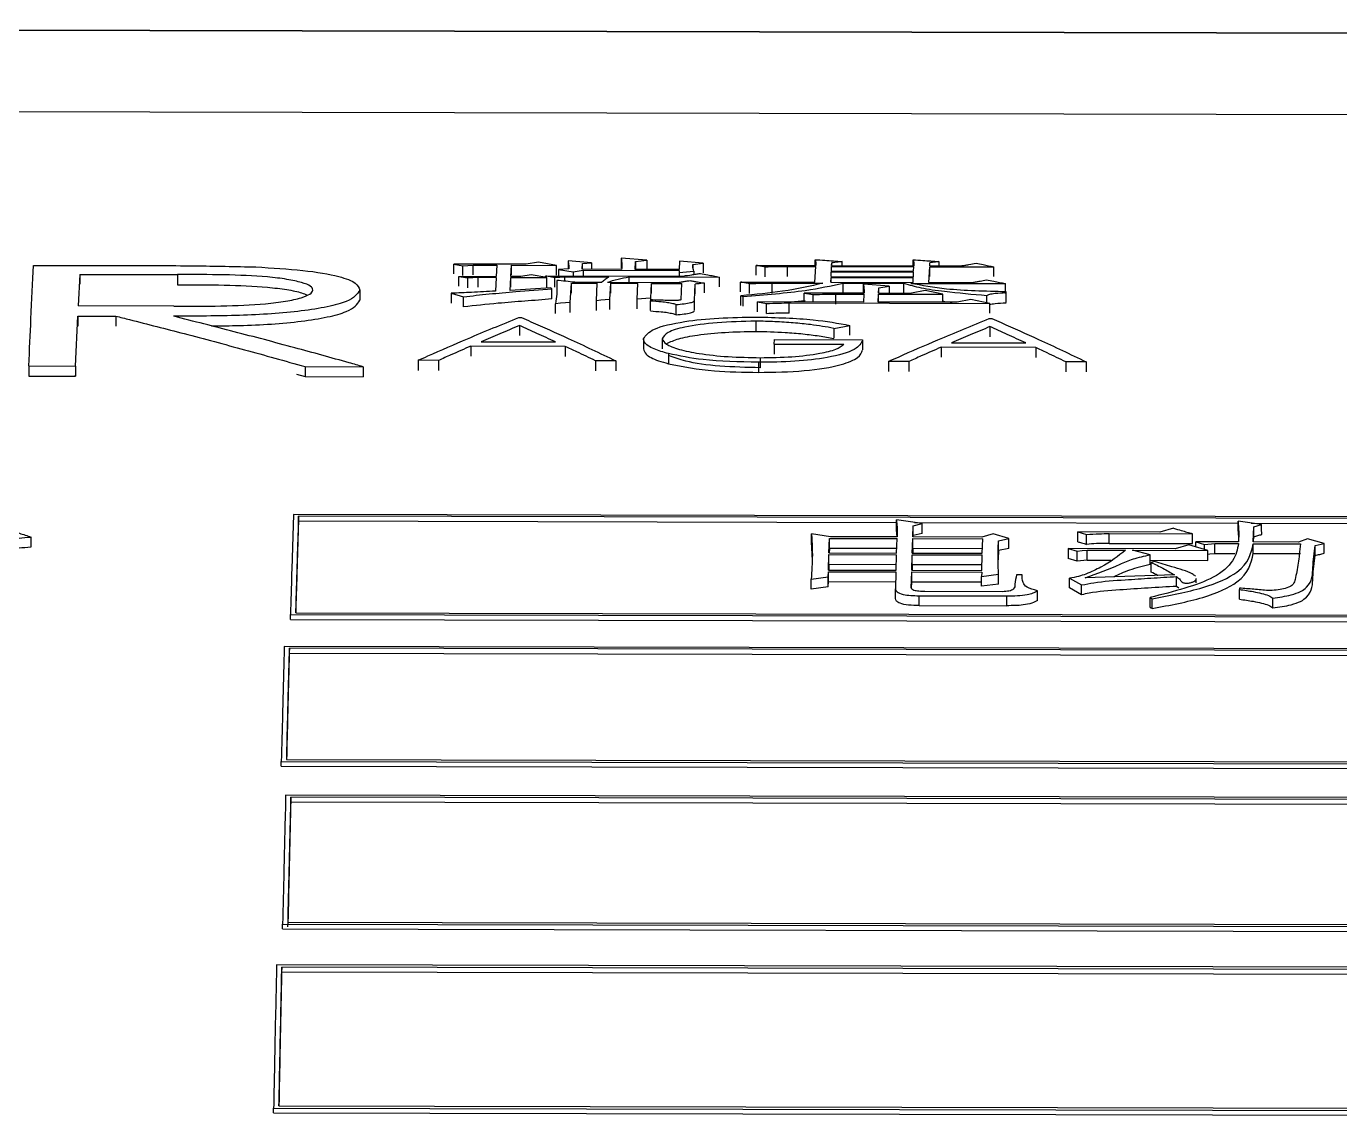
# Model space of a CAD drawing. Header units: millimetres. Extents: x 2448 to 4397, y 790 to 2168.
# Drawn here: x 2857.57 to 2868.92, y 2010.26 to 2019.68 of the extents above; entities that cross this region are included whole.
import ezdxf

# ---------------------------------------------------------------- set-up
doc = ezdxf.new("R2010")
doc.units = ezdxf.units.MM

msp = doc.modelspace()

# ---------------------------------------------------------------- linework, layer by layer
at = {"color": 7, "linetype": 'Continuous', "lineweight": 25}
for p, q in [((2890.911, 2019.578), (2841.413, 2019.684)), ((2845.013, 2019.676), (2885.511, 2019.59)), ((2845.011, 2018.975), (2885.41, 2018.889)), ((2861.267, 2017.63), (2861.344, 2017.617)), ((2861.89, 2017.629), (2861.267, 2017.63)), ((2861.267, 2017.546), (2861.267, 2017.63)), ((2861.998, 2017.646), (2861.89, 2017.629)), ((2862.153, 2017.62), (2861.998, 2017.646)), ((2862.456, 2017.642), (2862.252, 2017.658)), ((2862.252, 2017.658), (2862.252, 2017.591)), ((2862.375, 2017.586), (2862.377, 2017.636)), ((2862.377, 2017.636), (2862.456, 2017.642)), ((2862.377, 2017.586), (2862.377, 2017.636)), ((2862.934, 2017.665), (2862.711, 2017.681)), ((2862.711, 2017.681), (2862.711, 2017.597)), ((2862.832, 2017.585), (2862.836, 2017.654)), ((2862.836, 2017.654), (2862.934, 2017.665)), ((2863.216, 2017.655), (2863.212, 2017.584)), ((2863.419, 2017.64), (2863.216, 2017.655)), ((2863.331, 2017.627), (2863.419, 2017.64)), ((2864.528, 2017.618), (2864.529, 2017.641)), ((2864.529, 2017.618), (2864.529, 2017.641)), ((2864.618, 2017.618), (2864.618, 2017.653)), ((2865.232, 2017.617), (2865.232, 2017.669)), ((2865.375, 2017.616), (2865.377, 2017.642)), ((2865.377, 2017.616), (2865.377, 2017.642)), ((2865.455, 2017.653), (2865.455, 2017.616)), ((2857.638, 2017.62), (2858.539, 2017.618)), ((2858.038, 2017.542), (2858.024, 2017.271)), ((2858.038, 2017.542), (2858.881, 2017.54)), ((2858.881, 2017.54), (2858.881, 2017.452)), ((2861.31, 2017.525), (2861.387, 2017.512)), ((2861.31, 2017.525), (2861.631, 2017.525)), ((2861.31, 2017.441), (2861.31, 2017.525)), ((2861.344, 2017.533), (2861.344, 2017.617)), ((2861.432, 2017.622), (2861.637, 2017.621)), ((2861.637, 2017.621), (2861.631, 2017.525)), ((2861.758, 2017.524), (2861.763, 2017.621)), ((2861.846, 2017.524), (2861.758, 2017.524)), ((2861.763, 2017.621), (2862.153, 2017.62)), ((2861.934, 2017.539), (2861.846, 2017.524)), ((2862.069, 2017.515), (2861.934, 2017.539)), ((2862.06, 2017.53), (2863.248, 2017.528)), ((2862.06, 2017.517), (2862.06, 2017.53)), ((2862.258, 2017.591), (2862.17, 2017.585)), ((2862.17, 2017.585), (2862.296, 2017.563)), ((2862.225, 2017.522), (2862.605, 2017.521)), ((2862.225, 2017.483), (2862.225, 2017.522)), ((2862.296, 2017.563), (2862.384, 2017.578)), ((2862.296, 2017.563), (2862.296, 2017.53)), ((2862.715, 2017.585), (2862.375, 2017.586)), ((2862.384, 2017.578), (2862.384, 2017.53)), ((2862.384, 2017.578), (2863.212, 2017.576)), ((2862.78, 2017.521), (2863.559, 2017.519)), ((2862.78, 2017.473), (2862.78, 2017.521)), ((2863.212, 2017.584), (2862.832, 2017.585)), ((2863.212, 2017.576), (2863.211, 2017.559)), ((2863.211, 2017.559), (2863.338, 2017.569)), ((2863.211, 2017.559), (2863.211, 2017.528)), ((2863.331, 2017.627), (2863.331, 2017.597)), ((2863.338, 2017.569), (2863.338, 2017.542)), ((2863.876, 2017.62), (2864.392, 2017.619)), ((2863.876, 2017.535), (2863.876, 2017.62)), ((2863.953, 2017.522), (2863.953, 2017.607)), ((2864.148, 2017.611), (2864.391, 2017.611)), ((2864.148, 2017.523), (2864.148, 2017.611)), ((2864.384, 2017.475), (2864.391, 2017.611)), ((2864.523, 2017.523), (2864.525, 2017.563)), ((2864.523, 2017.523), (2865.234, 2017.522)), ((2864.525, 2017.563), (2865.236, 2017.562)), ((2864.525, 2017.523), (2864.525, 2017.563)), ((2864.526, 2017.571), (2864.528, 2017.61)), ((2864.526, 2017.571), (2865.236, 2017.57)), ((2864.528, 2017.618), (2865.239, 2017.617)), ((2864.528, 2017.61), (2865.238, 2017.609)), ((2865.234, 2017.522), (2865.236, 2017.562)), ((2865.236, 2017.57), (2865.238, 2017.609)), ((2865.367, 2017.473), (2865.375, 2017.608)), ((2865.375, 2017.616), (2865.648, 2017.616)), ((2865.375, 2017.608), (2865.93, 2017.607)), ((2860.454, 2017.406), (2860.454, 2017.318)), ((2861.387, 2017.427), (2861.387, 2017.512)), ((2861.475, 2017.517), (2861.631, 2017.516)), ((2861.631, 2017.516), (2861.625, 2017.398)), ((2861.752, 2017.404), (2861.758, 2017.516)), ((2862.103, 2017.425), (2861.752, 2017.404)), ((2861.758, 2017.516), (2862.069, 2017.515)), ((2861.758, 2017.431), (2861.758, 2017.516)), ((2862.069, 2017.431), (2862.069, 2017.515)), ((2862.113, 2017.418), (2862.103, 2017.425)), ((2862.113, 2017.332), (2862.113, 2017.418)), ((2862.272, 2017.3), (2862.281, 2017.466)), ((2862.281, 2017.466), (2862.505, 2017.465)), ((2862.31, 2017.474), (2862.544, 2017.474)), ((2862.497, 2017.315), (2862.505, 2017.465)), ((2862.593, 2017.474), (2863.206, 2017.472)), ((2862.614, 2017.326), (2862.621, 2017.465)), ((2862.621, 2017.465), (2862.855, 2017.464)), ((2862.848, 2017.329), (2862.855, 2017.464)), ((2862.966, 2017.338), (2862.972, 2017.464)), ((2862.972, 2017.464), (2863.235, 2017.464)), ((2863.228, 2017.325), (2863.235, 2017.464)), ((2863.344, 2017.319), (2863.351, 2017.458)), ((2863.742, 2017.476), (2864.384, 2017.475)), ((2863.742, 2017.391), (2863.742, 2017.476)), ((2863.819, 2017.377), (2863.819, 2017.462)), ((2864.014, 2017.467), (2864.452, 2017.466)), ((2864.014, 2017.379), (2864.014, 2017.467)), ((2864.521, 2017.474), (2864.523, 2017.515)), ((2864.521, 2017.474), (2865.231, 2017.473)), ((2864.523, 2017.515), (2865.233, 2017.513)), ((2864.523, 2017.474), (2864.523, 2017.515)), ((2864.627, 2017.381), (2864.627, 2017.466)), ((2864.627, 2017.466), (2865.153, 2017.465)), ((2865.025, 2017.439), (2864.802, 2017.457)), ((2864.934, 2017.38), (2864.937, 2017.425)), ((2864.937, 2017.425), (2865.025, 2017.439)), ((2864.937, 2017.38), (2864.937, 2017.425)), ((2865.153, 2017.379), (2865.153, 2017.465)), ((2865.211, 2017.464), (2866.029, 2017.463)), ((2865.231, 2017.473), (2865.233, 2017.513)), ((2865.367, 2017.473), (2865.747, 2017.472)), ((2861.244, 2017.379), (2861.35, 2017.349)), ((2862.497, 2017.23), (2862.497, 2017.315)), ((2862.848, 2017.244), (2862.848, 2017.329)), ((2862.965, 2017.322), (2862.964, 2017.314)), ((2862.964, 2017.229), (2862.964, 2017.314)), ((2862.966, 2017.322), (2862.966, 2017.338)), ((2863.344, 2017.233), (2863.344, 2017.319)), ((2863.765, 2017.267), (2863.765, 2017.352)), ((2863.889, 2017.219), (2863.889, 2017.305)), ((2863.889, 2017.305), (2863.966, 2017.29)), ((2864.804, 2017.303), (2863.889, 2017.305)), ((2863.966, 2017.205), (2863.966, 2017.29)), ((2864.148, 2017.301), (2864.301, 2017.316)), ((2864.161, 2017.207), (2864.161, 2017.295)), ((2864.161, 2017.295), (2865.894, 2017.292)), ((2864.292, 2017.381), (2864.369, 2017.367)), ((2864.808, 2017.38), (2864.292, 2017.381)), ((2864.292, 2017.304), (2864.292, 2017.381)), ((2864.369, 2017.304), (2864.369, 2017.367)), ((2864.564, 2017.372), (2864.807, 2017.371)), ((2864.564, 2017.284), (2864.564, 2017.372)), ((2864.807, 2017.371), (2864.804, 2017.303)), ((2864.931, 2017.303), (2864.934, 2017.371)), ((2865.612, 2017.301), (2864.931, 2017.303)), ((2864.934, 2017.38), (2865.217, 2017.379)), ((2864.934, 2017.371), (2865.489, 2017.37)), ((2864.934, 2017.303), (2864.934, 2017.371)), ((2865.335, 2017.402), (2865.217, 2017.379)), ((2865.489, 2017.37), (2865.335, 2017.402)), ((2865.73, 2017.326), (2865.612, 2017.301)), ((2865.894, 2017.292), (2865.73, 2017.326)), ((2866.035, 2017.385), (2866.035, 2017.392)), ((2866.035, 2017.306), (2866.035, 2017.392)), ((2866.035, 2017.299), (2866.035, 2017.385)), ((2858.001, 2016.751), (2858.02, 2017.182)), ((2858.02, 2017.182), (2858.02, 2017.096)), ((2858.02, 2017.182), (2858.348, 2017.182)), ((2858.848, 2017.268), (2858.024, 2017.271)), ((2858.348, 2017.182), (2858.348, 2017.095)), ((2862.145, 2017.203), (2862.145, 2017.289)), ((2863.187, 2017.195), (2863.187, 2017.281)), ((2861.827, 2017.169), (2861.85, 2017.169)), ((2861.834, 2017.1), (2861.834, 2017.013)), ((2863.873, 2017.138), (2863.873, 2017.05)), ((2864.546, 2017.076), (2864.686, 2017.102)), ((2864.686, 2017.016), (2864.686, 2017.102)), ((2865.889, 2017.16), (2865.912, 2017.16)), ((2865.895, 2017.091), (2865.895, 2017.004)), ((2861.502, 2016.96), (2862.145, 2016.959)), ((2862.904, 2016.986), (2862.904, 2016.899)), ((2863.065, 2016.987), (2863.065, 2016.9)), ((2864.033, 2016.94), (2864.034, 2016.979)), ((2864.034, 2016.979), (2864.796, 2016.977)), ((2864.796, 2016.977), (2864.796, 2016.89)), ((2865.563, 2016.951), (2866.206, 2016.95)), ((2862.228, 2016.92), (2861.412, 2016.922)), ((2863.119, 2016.858), (2863.119, 2016.771)), ((2864.033, 2016.94), (2864.633, 2016.939)), ((2864.033, 2016.94), (2864.033, 2016.853)), ((2866.29, 2016.911), (2865.474, 2016.913)), ((2857.597, 2016.752), (2858.001, 2016.751)), ((2857.597, 2016.752), (2857.597, 2016.664)), ((2859.982, 2016.746), (2860.482, 2016.745)), ((2861.134, 2016.799), (2860.957, 2016.8)), ((2862.665, 2016.796), (2862.489, 2016.796)), ((2862.489, 2016.796), (2862.489, 2016.709)), ((2863.896, 2016.783), (2863.896, 2016.696)), ((2863.911, 2016.823), (2863.911, 2016.736)), ((2865.195, 2016.79), (2865.019, 2016.791)), ((2866.726, 2016.787), (2866.551, 2016.787)), ((2866.551, 2016.787), (2866.551, 2016.7)), ((2857.597, 2016.664), (2858.001, 2016.663)), ((2858.001, 2016.663), (2858.002, 2016.683)), ((2859.907, 2016.68), (2859.982, 2016.659)), ((2859.982, 2016.659), (2860.482, 2016.658)), ((2879.665, 2015.425), (2859.882, 2015.468)), ((2879.62, 2015.412), (2859.926, 2015.456)), ((2859.926, 2015.413), (2865.088, 2015.401)), ((2865.311, 2015.392), (2865.088, 2015.423)), ((2865.23, 2015.275), (2865.233, 2015.372)), ((2865.233, 2015.372), (2865.311, 2015.392)), ((2865.233, 2015.287), (2865.233, 2015.372)), ((2865.243, 2015.401), (2868.038, 2015.395)), ((2868.241, 2015.382), (2868.038, 2015.411)), ((2868.038, 2015.325), (2868.038, 2015.411)), ((2868.152, 2015.395), (2869.528, 2015.392)), ((2868.169, 2015.232), (2868.173, 2015.363)), ((2868.173, 2015.363), (2868.241, 2015.382)), ((2857.616, 2015.189), (2857.616, 2015.274)), ((2864.519, 2015.276), (2864.354, 2015.302)), ((2864.505, 2015.137), (2864.509, 2015.262)), ((2864.509, 2015.262), (2865.093, 2015.261)), ((2865.093, 2015.275), (2864.519, 2015.276)), ((2865.089, 2015.136), (2865.093, 2015.261)), ((2865.225, 2015.135), (2865.229, 2015.261)), ((2865.229, 2015.261), (2865.833, 2015.259)), ((2865.824, 2015.273), (2865.23, 2015.275)), ((2865.232, 2015.275), (2865.233, 2015.287)), ((2865.311, 2015.306), (2865.233, 2015.287)), ((2865.922, 2015.301), (2865.824, 2015.273)), ((2865.829, 2015.134), (2865.833, 2015.259)), ((2866.057, 2015.262), (2865.922, 2015.301)), ((2865.969, 2015.242), (2866.057, 2015.262)), ((2866.653, 2015.234), (2866.653, 2015.319)), ((2866.653, 2015.319), (2866.73, 2015.297)), ((2867.363, 2015.318), (2866.653, 2015.319)), ((2866.73, 2015.211), (2866.73, 2015.297)), ((2866.925, 2015.219), (2866.925, 2015.305)), ((2866.925, 2015.305), (2867.645, 2015.303)), ((2867.481, 2015.351), (2867.363, 2015.318)), ((2868.038, 2015.325), (2868.042, 2015.249)), ((2868.171, 2015.232), (2868.173, 2015.278)), ((2868.637, 2015.259), (2868.558, 2015.231)), ((2868.781, 2015.219), (2868.637, 2015.259)), ((2864.505, 2015.137), (2865.089, 2015.136)), ((2864.509, 2015.177), (2864.508, 2015.137)), ((2865.09, 2015.176), (2864.509, 2015.177)), ((2865.225, 2015.135), (2865.829, 2015.134)), ((2865.229, 2015.175), (2865.228, 2015.135)), ((2865.83, 2015.174), (2865.229, 2015.175)), ((2865.969, 2015.157), (2865.969, 2015.242)), ((2866.057, 2015.176), (2865.969, 2015.157)), ((2866.57, 2015.175), (2866.647, 2015.152)), ((2867.495, 2015.173), (2866.57, 2015.175)), ((2866.647, 2015.067), (2866.647, 2015.152)), ((2866.735, 2015.161), (2867.066, 2015.16)), ((2866.735, 2015.076), (2866.735, 2015.161)), ((2866.925, 2015.219), (2867.645, 2015.218)), ((2867.125, 2015.16), (2867.777, 2015.158)), ((2867.279, 2015.122), (2867.125, 2015.16)), ((2867.613, 2015.207), (2867.495, 2015.173)), ((2867.777, 2015.158), (2867.613, 2015.207)), ((2867.672, 2015.233), (2867.749, 2015.21)), ((2868.042, 2015.232), (2867.672, 2015.233)), ((2867.672, 2015.19), (2867.672, 2015.233)), ((2867.749, 2015.21), (2867.837, 2015.218)), ((2867.837, 2015.218), (2868.042, 2015.218)), ((2867.837, 2015.133), (2867.837, 2015.218)), ((2868.168, 2015.217), (2868.577, 2015.216)), ((2868.168, 2015.132), (2868.168, 2015.217)), ((2868.558, 2015.231), (2868.169, 2015.232)), ((2868.703, 2015.202), (2868.781, 2015.219)), ((2868.703, 2015.117), (2868.703, 2015.202)), ((2864.5, 2014.989), (2864.505, 2015.123)), ((2864.505, 2015.038), (2864.503, 2014.989)), ((2864.505, 2015.123), (2865.089, 2015.121)), ((2865.086, 2015.036), (2864.505, 2015.038)), ((2865.085, 2014.988), (2865.089, 2015.121)), ((2865.221, 2014.988), (2865.225, 2015.121)), ((2865.225, 2015.036), (2865.224, 2014.988)), ((2865.225, 2015.121), (2865.829, 2015.12)), ((2865.826, 2015.035), (2865.225, 2015.036)), ((2865.824, 2014.986), (2865.829, 2015.12)), ((2865.966, 2015.041), (2865.966, 2015.078)), ((2866.647, 2015.067), (2866.57, 2015.09)), ((2866.735, 2015.076), (2866.647, 2015.067)), ((2866.735, 2015.076), (2866.941, 2015.075)), ((2867.279, 2015.037), (2867.279, 2015.122)), ((2867.279, 2015.074), (2867.777, 2015.073)), ((2867.316, 2015.062), (2867.287, 2015.056)), ((2867.837, 2015.133), (2868.011, 2015.133)), ((2868.168, 2015.132), (2868.577, 2015.131)), ((2864.352, 2014.91), (2864.499, 2014.93)), ((2864.352, 2014.825), (2864.352, 2014.91)), ((2864.499, 2014.93), (2864.5, 2014.975)), ((2864.5, 2014.989), (2865.085, 2014.988)), ((2864.5, 2014.975), (2865.084, 2014.973)), ((2864.5, 2014.89), (2864.5, 2014.975)), ((2865.084, 2014.973), (2865.08, 2014.828)), ((2865.216, 2014.837), (2865.22, 2014.973)), ((2865.22, 2014.973), (2865.824, 2014.972)), ((2865.221, 2014.988), (2865.824, 2014.986)), ((2865.824, 2014.972), (2865.823, 2014.933)), ((2865.823, 2014.933), (2865.97, 2014.954)), ((2865.823, 2014.849), (2865.823, 2014.933)), ((2866.174, 2014.947), (2866.125, 2014.948)), ((2866.582, 2014.92), (2866.687, 2014.861)), ((2867.488, 2014.947), (2866.718, 2014.923)), ((2867.507, 2014.848), (2867.507, 2014.933)), ((2867.677, 2014.88), (2867.677, 2014.918)), ((2864.499, 2014.846), (2864.352, 2014.825)), ((2864.499, 2014.846), (2864.5, 2014.89)), ((2864.5, 2014.89), (2865.082, 2014.889)), ((2865.08, 2014.744), (2865.08, 2014.828)), ((2865.219, 2014.83), (2865.221, 2014.888)), ((2865.221, 2014.888), (2865.823, 2014.887)), ((2866.004, 2014.802), (2865.332, 2014.804)), ((2865.97, 2014.869), (2865.823, 2014.849)), ((2866.306, 2014.726), (2866.306, 2014.811)), ((2866.687, 2014.776), (2866.582, 2014.835)), ((2866.687, 2014.776), (2866.687, 2014.861)), ((2867.527, 2014.832), (2867.507, 2014.848)), ((2868.049, 2014.833), (2868.049, 2014.822)), ((2868.049, 2014.737), (2868.049, 2014.822)), ((2865.283, 2014.768), (2866.042, 2014.766)), ((2865.283, 2014.683), (2865.283, 2014.768)), ((2865.283, 2014.683), (2866.042, 2014.682)), ((2866.042, 2014.682), (2866.042, 2014.766)), ((2867.278, 2014.752), (2867.297, 2014.742)), ((2868.339, 2014.662), (2868.339, 2014.746)), ((2859.855, 2014.605), (2879.639, 2014.562)), ((2859.855, 2014.563), (2859.855, 2014.605)), ((2859.901, 2014.619), (2879.594, 2014.576)), ((2859.855, 2014.563), (2879.639, 2014.519)), ((2879.586, 2014.285), (2859.802, 2014.329)), ((2879.541, 2014.271), (2859.847, 2014.314)), ((2859.847, 2014.272), (2859.847, 2014.314)), ((2859.847, 2014.272), (2879.541, 2014.229)), ((2859.776, 2013.338), (2879.56, 2013.294)), ((2859.776, 2013.296), (2859.776, 2013.338)), ((2859.822, 2013.354), (2879.515, 2013.311)), ((2859.776, 2013.296), (2879.56, 2013.253)), ((2879.598, 2013.003), (2859.814, 2013.046)), ((2879.552, 2012.986), (2859.859, 2013.029)), ((2859.859, 2012.988), (2859.859, 2013.029)), ((2859.859, 2012.988), (2879.553, 2012.945)), ((2859.788, 2011.932), (2879.572, 2011.888)), ((2859.788, 2011.891), (2859.788, 2011.932)), ((2859.788, 2011.891), (2879.572, 2011.848)), ((2859.834, 2011.949), (2879.527, 2011.906)), ((2879.519, 2011.537), (2859.736, 2011.581)), ((2879.474, 2011.519), (2859.78, 2011.562)), ((2859.78, 2011.522), (2859.78, 2011.562)), ((2859.78, 2011.522), (2879.474, 2011.479)), ((2859.71, 2010.344), (2879.494, 2010.301)), ((2859.71, 2010.305), (2859.71, 2010.344)), ((2859.71, 2010.305), (2879.494, 2010.262)), ((2859.756, 2010.364), (2879.449, 2010.321))]:
    msp.add_line(p, q, dxfattribs=at)
at = {"color": 7, "linetype": 'Continuous', "lineweight": 25, "flags": 128}
for points in [[(2862.456, 2017.642), (2862.456, 2017.592), (2862.456, 2017.586)], [(2862.836, 2017.654), (2862.836, 2017.604), (2862.836, 2017.585)], [(2862.934, 2017.665), (2862.934, 2017.615), (2862.934, 2017.585)], [(2863.419, 2017.64), (2863.419, 2017.59), (2863.419, 2017.555)], [(2864.385, 2017.619), (2864.385, 2017.63), (2864.385, 2017.669)], [(2858.038, 2017.542), (2858.038, 2017.492), (2858.038, 2017.457)], [(2861.344, 2017.617), (2861.388, 2017.62), (2861.432, 2017.622)], [(2861.432, 2017.537), (2861.432, 2017.583), (2861.432, 2017.622)], [(2861.763, 2017.537), (2861.763, 2017.582), (2861.763, 2017.621)], [(2862.137, 2017.517), (2862.181, 2017.519), (2862.225, 2017.522)], [(2862.137, 2017.432), (2862.137, 2017.478), (2862.137, 2017.517)], [(2862.153, 2017.536), (2862.153, 2017.581), (2862.153, 2017.62)], [(2862.17, 2017.585), (2862.17, 2017.535), (2862.17, 2017.53)], [(2863.559, 2017.434), (2863.559, 2017.48), (2863.559, 2017.519)], [(2865.375, 2017.524), (2865.375, 2017.569), (2865.375, 2017.608)], [(2865.93, 2017.523), (2865.93, 2017.568), (2865.93, 2017.607)], [(2861.387, 2017.512), (2861.431, 2017.514), (2861.475, 2017.517)], [(2861.475, 2017.432), (2861.475, 2017.478), (2861.475, 2017.517)], [(2862.281, 2017.381), (2862.281, 2017.427), (2862.281, 2017.466)], [(2862.621, 2017.38), (2862.621, 2017.426), (2862.621, 2017.465)], [(2862.972, 2017.379), (2862.972, 2017.425), (2862.972, 2017.464)], [(2863.351, 2017.373), (2863.351, 2017.419), (2863.351, 2017.458)], [(2863.43, 2017.382), (2863.43, 2017.428), (2863.43, 2017.467)], [(2864.802, 2017.38), (2864.802, 2017.418), (2864.802, 2017.457)], [(2865.025, 2017.439), (2865.025, 2017.39), (2865.025, 2017.38)], [(2866.029, 2017.378), (2866.029, 2017.424), (2866.029, 2017.463)], [(2861.244, 2017.379), (2861.244, 2017.33), (2861.244, 2017.294)], [(2862.272, 2017.3), (2862.231, 2017.296), (2862.188, 2017.293), (2862.145, 2017.289)], [(2862.272, 2017.214), (2862.272, 2017.261), (2862.272, 2017.3)], [(2862.614, 2017.326), (2862.573, 2017.322), (2862.535, 2017.319), (2862.497, 2017.315)], [(2862.614, 2017.24), (2862.614, 2017.287), (2862.614, 2017.326)], [(2862.966, 2017.338), (2862.923, 2017.335), (2862.886, 2017.332), (2862.848, 2017.329)], [(2863.745, 2017.272), (2863.745, 2017.302), (2863.745, 2017.33), (2863.745, 2017.358)], [(2863.745, 2017.358), (2863.755, 2017.355), (2863.765, 2017.352)], [(2865.489, 2017.302), (2865.489, 2017.331), (2865.489, 2017.37)], [(2865.868, 2017.297), (2865.868, 2017.321), (2865.868, 2017.36)], [(2865.894, 2017.206), (2865.894, 2017.253), (2865.894, 2017.292)], [(2864.546, 2017.076), (2864.546, 2017.033), (2864.546, 2016.99)], [(2861.412, 2016.922), (2861.412, 2016.873), (2861.412, 2016.835)], [(2862.228, 2016.92), (2862.228, 2016.871), (2862.228, 2016.833)], [(2865.474, 2016.913), (2865.474, 2016.864), (2865.474, 2016.826)], [(2866.29, 2016.911), (2866.29, 2016.862), (2866.29, 2016.824)], [(2858.001, 2016.751), (2858.001, 2016.702), (2858.001, 2016.663)], [(2859.982, 2016.746), (2859.982, 2016.698), (2859.982, 2016.659)], [(2860.482, 2016.745), (2860.482, 2016.696), (2860.482, 2016.658)], [(2860.957, 2016.8), (2860.957, 2016.751), (2860.957, 2016.712)], [(2861.134, 2016.799), (2861.134, 2016.75), (2861.134, 2016.712)], [(2862.665, 2016.796), (2862.665, 2016.747), (2862.665, 2016.709)], [(2865.019, 2016.791), (2865.019, 2016.742), (2865.019, 2016.703)], [(2865.195, 2016.79), (2865.195, 2016.741), (2865.195, 2016.703)], [(2866.726, 2016.787), (2866.726, 2016.738), (2866.726, 2016.7)], [(2859.926, 2015.413), (2859.926, 2015.437), (2859.926, 2015.456)], [(2865.088, 2015.337), (2865.088, 2015.385), (2865.088, 2015.423)], [(2865.311, 2015.306), (2865.311, 2015.354), (2865.311, 2015.392)], [(2868.173, 2015.278), (2868.173, 2015.326), (2868.173, 2015.363)], [(2868.242, 2015.297), (2868.241, 2015.345), (2868.241, 2015.382)], [(2864.354, 2015.217), (2864.354, 2015.264), (2864.354, 2015.302)], [(2864.509, 2015.177), (2864.509, 2015.225), (2864.509, 2015.262)], [(2865.229, 2015.175), (2865.229, 2015.223), (2865.229, 2015.261)], [(2866.057, 2015.176), (2866.057, 2015.224), (2866.057, 2015.262)], [(2867.645, 2015.218), (2867.645, 2015.266), (2867.645, 2015.303)], [(2866.57, 2015.175), (2866.57, 2015.128), (2866.57, 2015.09)], [(2866.647, 2015.152), (2866.691, 2015.157), (2866.735, 2015.161)], [(2867.749, 2015.167), (2867.749, 2015.172), (2867.749, 2015.21)], [(2867.777, 2015.073), (2867.777, 2015.121), (2867.777, 2015.158)], [(2868.782, 2015.134), (2868.782, 2015.181), (2868.781, 2015.219)], [(2864.505, 2015.038), (2864.505, 2015.085), (2864.505, 2015.123)], [(2865.225, 2015.036), (2865.225, 2015.084), (2865.225, 2015.121)], [(2867.287, 2014.971), (2867.287, 2015.019), (2867.287, 2015.056)], [(2867.777, 2015.127), (2867.793, 2015.129), (2867.837, 2015.133)], [(2864.499, 2014.846), (2864.499, 2014.893), (2864.499, 2014.93)], [(2865.221, 2014.888), (2865.22, 2014.936), (2865.22, 2014.973)], [(2865.97, 2014.869), (2865.97, 2014.916), (2865.97, 2014.954)], [(2866.582, 2014.835), (2866.582, 2014.857), (2866.582, 2014.878), (2866.582, 2014.92)], [(2867.278, 2014.667), (2867.278, 2014.698), (2867.278, 2014.725), (2867.278, 2014.752)], [(2867.297, 2014.658), (2867.297, 2014.689), (2867.297, 2014.716), (2867.297, 2014.742)]]:
    msp.add_lwpolyline(points, dxfattribs=at)
at = {"color": 7, "linetype": 'Continuous', "lineweight": 25}
for points, knots in [([(2862.252, 2017.658), (2862.254, 2017.652), (2862.256, 2017.639), (2862.259, 2017.617), (2862.259, 2017.601), (2862.258, 2017.591)], [0, 0, 0, 0, 0.2861489, 0.5723084, 1, 1, 1, 1]), ([(2862.711, 2017.681), (2862.714, 2017.663), (2862.717, 2017.638), (2862.717, 2017.606), (2862.716, 2017.592), (2862.715, 2017.585)], [0, 0, 0, 0, 0.564619, 0.782302, 1, 1, 1, 1]), ([(2864.385, 2017.669), (2864.387, 2017.664), (2864.39, 2017.653), (2864.392, 2017.636), (2864.392, 2017.624), (2864.392, 2017.619)], [0, 0, 0, 0, 0.321675, 0.660766, 1, 1, 1, 1]), ([(2864.385, 2017.669), (2864.413, 2017.667), (2864.466, 2017.664), (2864.543, 2017.658), (2864.593, 2017.655), (2864.618, 2017.653)], [0, 0, 0, 0, 0.360698, 0.680349, 1, 1, 1, 1]), ([(2864.618, 2017.653), (2864.606, 2017.651), (2864.585, 2017.649), (2864.556, 2017.644), (2864.538, 2017.642), (2864.529, 2017.641)], [0, 0, 0, 0, 0.401179, 0.70059, 1, 1, 1, 1]), ([(2865.232, 2017.669), (2865.234, 2017.664), (2865.237, 2017.652), (2865.239, 2017.635), (2865.239, 2017.623), (2865.239, 2017.617)], [0, 0, 0, 0, 0.316553, 0.658188, 1, 1, 1, 1]), ([(2865.232, 2017.669), (2865.26, 2017.667), (2865.311, 2017.663), (2865.385, 2017.658), (2865.432, 2017.655), (2865.455, 2017.653)], [0, 0, 0, 0, 0.3743389, 0.6871694, 1, 1, 1, 1]), ([(2865.455, 2017.653), (2865.449, 2017.652), (2865.435, 2017.65), (2865.416, 2017.647), (2865.396, 2017.645), (2865.383, 2017.643), (2865.377, 2017.642)], [0, 0, 0, 0, 0.25, 0.5, 0.75, 1, 1, 1, 1]), ([(2865.648, 2017.616), (2865.659, 2017.618), (2865.68, 2017.621), (2865.723, 2017.629), (2865.755, 2017.634), (2865.776, 2017.638)], [0, 0, 0, 0, 0.255424, 0.510847, 1, 1, 1, 1]), ([(2865.776, 2017.638), (2865.796, 2017.634), (2865.832, 2017.627), (2865.883, 2017.617), (2865.914, 2017.61), (2865.93, 2017.607)], [0, 0, 0, 0, 0.394939, 0.697469, 1, 1, 1, 1]), ([(2857.597, 2016.752), (2857.603, 2016.89), (2857.617, 2017.212), (2857.63, 2017.472), (2857.638, 2017.62)], [0, 0, 0, 0, 0.430351, 1, 1, 1, 1]), ([(2858.539, 2017.618), (2858.593, 2017.618), (2858.756, 2017.618), (2859.097, 2017.616), (2859.381, 2017.61), (2859.557, 2017.606)], [0, 0, 0, 0, 0.159487, 0.478492, 1, 1, 1, 1]), ([(2860.05, 2017.407), (2860.046, 2017.419), (2860.038, 2017.442), (2859.954, 2017.473), (2859.829, 2017.501), (2859.489, 2017.541), (2859.151, 2017.54), (2858.881, 2017.54)], [0, 0, 0, 0, 0.112194, 0.226392, 0.353108, 0.483739, 1, 1, 1, 1]), ([(2859.557, 2017.606), (2859.697, 2017.598), (2859.972, 2017.582), (2860.27, 2017.531), (2860.434, 2017.469), (2860.447, 2017.427), (2860.454, 2017.406)], [0, 0, 0, 0, 0.2926029, 0.5750037, 0.7892871, 1, 1, 1, 1]), ([(2862.06, 2017.53), (2862.073, 2017.528), (2862.099, 2017.524), (2862.125, 2017.519), (2862.137, 2017.517)], [0, 0, 0, 0, 0.5, 1, 1, 1, 1]), ([(2862.605, 2017.521), (2862.595, 2017.513), (2862.574, 2017.497), (2862.554, 2017.482), (2862.544, 2017.474)], [0, 0, 0, 0, 0.5, 1, 1, 1, 1]), ([(2862.593, 2017.474), (2862.622, 2017.483), (2862.673, 2017.501), (2862.747, 2017.514), (2862.78, 2017.521)], [0, 0, 0, 0, 0.555977, 1, 1, 1, 1]), ([(2863.248, 2017.528), (2863.272, 2017.532), (2863.309, 2017.537), (2863.358, 2017.545), (2863.383, 2017.549), (2863.395, 2017.551)], [0, 0, 0, 0, 0.4999999, 0.7499999, 1, 1, 1, 1]), ([(2863.338, 2017.569), (2863.335, 2017.576), (2863.331, 2017.59), (2863.331, 2017.609), (2863.331, 2017.621), (2863.331, 2017.627)], [0, 0, 0, 0, 0.3726554, 0.6862937, 1, 1, 1, 1]), ([(2863.395, 2017.551), (2863.416, 2017.547), (2863.454, 2017.539), (2863.508, 2017.529), (2863.542, 2017.522), (2863.559, 2017.519)], [0, 0, 0, 0, 0.383557, 0.691778, 1, 1, 1, 1]), ([(2863.953, 2017.607), (2863.942, 2017.609), (2863.924, 2017.612), (2863.898, 2017.616), (2863.883, 2017.618), (2863.876, 2017.62)], [0, 0, 0, 0, 0.429626, 0.714813, 1, 1, 1, 1]), ([(2863.953, 2017.607), (2863.989, 2017.608), (2864.053, 2017.611), (2864.119, 2017.611), (2864.148, 2017.611)], [0, 0, 0, 0, 0.558776, 1, 1, 1, 1]), ([(2864.528, 2017.571), (2864.528, 2017.571), (2864.528, 2017.584), (2864.528, 2017.597), (2864.528, 2017.61)], [0, 0, 0, 0, 0.00028, 1, 1, 1, 1]), ([(2860.454, 2017.406), (2860.432, 2017.372), (2860.397, 2017.32), (2860.18, 2017.26), (2859.88, 2017.212), (2859.414, 2017.183), (2859.037, 2017.181), (2858.847, 2017.181)], [0, 0, 0, 0, 0.225387, 0.351389, 0.481209, 0.738433, 1, 1, 1, 1]), ([(2858.848, 2017.268), (2859.122, 2017.267), (2859.466, 2017.267), (2859.819, 2017.308), (2859.95, 2017.338), (2860.034, 2017.372), (2860.045, 2017.395), (2860.05, 2017.407)], [0, 0, 0, 0, 0.516192, 0.64689, 0.773641, 0.887696, 1, 1, 1, 1]), ([(2858.881, 2017.452), (2859.152, 2017.452), (2859.491, 2017.453), (2859.827, 2017.412), (2859.946, 2017.388), (2859.986, 2017.37), (2860.001, 2017.363)], [0, 0, 0, 0, 0.608548, 0.762476, 0.911733, 1, 1, 1, 1]), ([(2861.35, 2017.349), (2861.423, 2017.357), (2861.568, 2017.374), (2861.827, 2017.395), (2862.009, 2017.41), (2862.113, 2017.418)], [0, 0, 0, 0, 0.301042, 0.599686, 1, 1, 1, 1]), ([(2862.155, 2017.49), (2862.156, 2017.478), (2862.157, 2017.439), (2862.156, 2017.373), (2862.149, 2017.317), (2862.145, 2017.289)], [0, 0, 0, 0, 0.185325, 0.592598, 1, 1, 1, 1]), ([(2862.31, 2017.474), (2862.285, 2017.477), (2862.233, 2017.482), (2862.181, 2017.487), (2862.155, 2017.49)], [0, 0, 0, 0, 0.5, 1, 1, 1, 1]), ([(2863.206, 2017.472), (2863.217, 2017.474), (2863.239, 2017.478), (2863.272, 2017.484), (2863.293, 2017.487), (2863.304, 2017.489)], [0, 0, 0, 0, 0.343705, 0.671852, 1, 1, 1, 1]), ([(2863.304, 2017.489), (2863.315, 2017.487), (2863.337, 2017.483), (2863.379, 2017.476), (2863.41, 2017.47), (2863.43, 2017.467)], [0, 0, 0, 0, 0.264385, 0.52877, 1, 1, 1, 1]), ([(2863.43, 2017.467), (2863.423, 2017.466), (2863.41, 2017.465), (2863.39, 2017.462), (2863.371, 2017.46), (2863.358, 2017.459), (2863.351, 2017.458)], [0, 0, 0, 0, 0.25, 0.5, 0.75, 1, 1, 1, 1]), ([(2863.819, 2017.462), (2863.808, 2017.464), (2863.789, 2017.468), (2863.764, 2017.472), (2863.749, 2017.475), (2863.742, 2017.476)], [0, 0, 0, 0, 0.429626, 0.714813, 1, 1, 1, 1]), ([(2864.452, 2017.466), (2864.344, 2017.441), (2864.147, 2017.395), (2863.87, 2017.369), (2863.745, 2017.358)], [0, 0, 0, 0, 0.550543, 1, 1, 1, 1]), ([(2863.765, 2017.352), (2863.953, 2017.367), (2864.286, 2017.392), (2864.524, 2017.444), (2864.627, 2017.466)], [0, 0, 0, 0, 0.567865, 1, 1, 1, 1]), ([(2863.819, 2017.462), (2863.855, 2017.464), (2863.919, 2017.467), (2863.985, 2017.467), (2864.014, 2017.467)], [0, 0, 0, 0, 0.558776, 1, 1, 1, 1]), ([(2864.802, 2017.457), (2864.804, 2017.444), (2864.808, 2017.425), (2864.808, 2017.4), (2864.808, 2017.387), (2864.808, 2017.38)], [0, 0, 0, 0, 0.49791, 0.748942, 1, 1, 1, 1]), ([(2865.153, 2017.465), (2865.199, 2017.451), (2865.292, 2017.424), (2865.544, 2017.389), (2865.744, 2017.371), (2865.868, 2017.36)], [0, 0, 0, 0, 0.27123, 0.55147, 1, 1, 1, 1]), ([(2866.035, 2017.392), (2865.854, 2017.396), (2865.537, 2017.403), (2865.309, 2017.446), (2865.211, 2017.464)], [0, 0, 0, 0, 0.570799, 1, 1, 1, 1]), ([(2865.747, 2017.472), (2865.758, 2017.474), (2865.779, 2017.478), (2865.818, 2017.486), (2865.847, 2017.492), (2865.865, 2017.495)], [0, 0, 0, 0, 0.265769, 0.531539, 1, 1, 1, 1]), ([(2865.865, 2017.495), (2865.886, 2017.491), (2865.924, 2017.484), (2865.979, 2017.473), (2866.012, 2017.466), (2866.029, 2017.463)], [0, 0, 0, 0, 0.383557, 0.691778, 1, 1, 1, 1]), ([(2859.174, 2017.097), (2859.255, 2017.098), (2859.522, 2017.1), (2859.88, 2017.124), (2860.18, 2017.172), (2860.397, 2017.232), (2860.432, 2017.284), (2860.454, 2017.318)], [0, 0, 0, 0, 0.131231, 0.434024, 0.586785, 0.734994, 1, 1, 1, 1]), ([(2861.625, 2017.398), (2861.591, 2017.396), (2861.523, 2017.392), (2861.396, 2017.385), (2861.303, 2017.382), (2861.244, 2017.379)], [0, 0, 0, 0, 0.270979, 0.541984, 1, 1, 1, 1]), ([(2861.35, 2017.261), (2861.35, 2017.268), (2861.35, 2017.283), (2861.35, 2017.305), (2861.35, 2017.327), (2861.35, 2017.341), (2861.35, 2017.349)], [0, 0, 0, 0, 0.25, 0.5, 0.75, 1, 1, 1, 1]), ([(2862.113, 2017.33), (2862.035, 2017.323), (2861.88, 2017.311), (2861.62, 2017.291), (2861.448, 2017.272), (2861.35, 2017.261)], [0, 0, 0, 0, 0.298754, 0.597528, 1, 1, 1, 1]), ([(2862.964, 2017.314), (2862.996, 2017.312), (2863.048, 2017.309), (2863.112, 2017.301), (2863.159, 2017.292), (2863.177, 2017.285), (2863.187, 2017.281)], [0, 0, 0, 0, 0.349246, 0.5716, 0.788819, 1, 1, 1, 1]), ([(2863.228, 2017.325), (2863.227, 2017.324), (2863.224, 2017.322), (2863.216, 2017.319), (2863.202, 2017.317), (2863.166, 2017.315), (2863.085, 2017.318), (2863.012, 2017.32), (2862.965, 2017.322)], [0, 0, 0, 0, 0.049473, 0.100249, 0.163161, 0.228643, 0.492157, 1, 1, 1, 1]), ([(2863.187, 2017.281), (2863.233, 2017.286), (2863.297, 2017.292), (2863.341, 2017.308), (2863.343, 2017.315), (2863.344, 2017.319)], [0, 0, 0, 0, 0.573768, 0.788652, 1, 1, 1, 1]), ([(2863.966, 2017.29), (2864.002, 2017.292), (2864.066, 2017.295), (2864.132, 2017.295), (2864.161, 2017.295)], [0, 0, 0, 0, 0.558776, 1, 1, 1, 1]), ([(2864.369, 2017.367), (2864.405, 2017.369), (2864.469, 2017.372), (2864.535, 2017.372), (2864.564, 2017.372)], [0, 0, 0, 0, 0.558776, 1, 1, 1, 1]), ([(2865.482, 2017.311), (2865.489, 2017.31), (2865.515, 2017.306), (2865.546, 2017.303), (2865.568, 2017.301)], [0, 0, 0, 0, 0.280226, 1, 1, 1, 1]), ([(2865.868, 2017.36), (2865.875, 2017.364), (2865.89, 2017.371), (2865.948, 2017.381), (2866.002, 2017.383), (2866.035, 2017.385)], [0, 0, 0, 0, 0.267956, 0.545955, 1, 1, 1, 1]), ([(2865.893, 2017.282), (2865.893, 2017.282), (2865.903, 2017.286), (2865.95, 2017.293), (2866.002, 2017.295), (2866.035, 2017.296)], [0, 0, 0, 0, 0.01012, 0.385919, 1, 1, 1, 1]), ([(2858.348, 2017.182), (2858.387, 2017.172), (2858.584, 2017.122), (2858.954, 2017.027), (2859.46, 2016.892), (2859.808, 2016.795), (2859.982, 2016.746)], [0, 0, 0, 0, 0.072167, 0.360835, 0.68041, 1, 1, 1, 1]), ([(2860.482, 2016.745), (2860.442, 2016.756), (2860.246, 2016.812), (2859.875, 2016.914), (2859.37, 2017.048), (2859.021, 2017.136), (2858.847, 2017.181)], [0, 0, 0, 0, 0.072167, 0.360836, 0.680411, 1, 1, 1, 1]), ([(2862.964, 2017.226), (2862.996, 2017.224), (2863.048, 2017.221), (2863.112, 2017.213), (2863.159, 2017.204), (2863.177, 2017.197), (2863.187, 2017.193)], [0, 0, 0, 0, 0.349364, 0.571747, 0.788931, 1, 1, 1, 1]), ([(2863.187, 2017.193), (2863.233, 2017.198), (2863.297, 2017.204), (2863.341, 2017.22), (2863.343, 2017.227), (2863.344, 2017.231)], [0, 0, 0, 0, 0.573965, 0.788779, 1, 1, 1, 1]), ([(2864.161, 2017.207), (2864.124, 2017.207), (2864.058, 2017.207), (2863.994, 2017.204), (2863.966, 2017.202)], [0, 0, 0, 0, 0.5611539, 1, 1, 1, 1]), ([(2860.957, 2016.8), (2860.986, 2016.812), (2861.128, 2016.876), (2861.345, 2016.97), (2861.606, 2017.08), (2861.754, 2017.139), (2861.827, 2017.169)], [0, 0, 0, 0, 0.098362, 0.491816, 0.745904, 1, 1, 1, 1]), ([(2861.834, 2017.1), (2861.805, 2017.088), (2861.748, 2017.065), (2861.638, 2017.018), (2861.555, 2016.983), (2861.502, 2016.96)], [0, 0, 0, 0, 0.257523, 0.515045, 1, 1, 1, 1]), ([(2862.145, 2016.959), (2862.118, 2016.971), (2862.064, 2016.996), (2861.961, 2017.043), (2861.884, 2017.078), (2861.834, 2017.1)], [0, 0, 0, 0, 0.259, 0.5179999, 1, 1, 1, 1]), ([(2861.85, 2017.169), (2861.877, 2017.157), (2862.012, 2017.099), (2862.214, 2017.008), (2862.459, 2016.894), (2862.596, 2016.829), (2862.665, 2016.796)], [0, 0, 0, 0, 0.098937, 0.494691, 0.747341, 1, 1, 1, 1]), ([(2862.904, 2016.986), (2862.923, 2017.015), (2862.964, 2017.074), (2863.23, 2017.136), (2863.55, 2017.169), (2863.77, 2017.172), (2863.881, 2017.174)], [0, 0, 0, 0, 0.265843, 0.541814, 0.768515, 1, 1, 1, 1]), ([(2863.873, 2017.138), (2863.76, 2017.135), (2863.536, 2017.13), (2863.268, 2017.094), (2863.099, 2017.043), (2863.077, 2017.006), (2863.065, 2016.987)], [0, 0, 0, 0, 0.292544, 0.576714, 0.79136, 1, 1, 1, 1]), ([(2864.546, 2017.076), (2864.482, 2017.088), (2864.374, 2017.107), (2864.198, 2017.124), (2864.039, 2017.135), (2863.929, 2017.137), (2863.873, 2017.138)], [0, 0, 0, 0, 0.333451, 0.553529, 0.776015, 1, 1, 1, 1]), ([(2863.881, 2017.174), (2864.051, 2017.169), (2864.351, 2017.162), (2864.585, 2017.12), (2864.686, 2017.102)], [0, 0, 0, 0, 0.566039, 1, 1, 1, 1]), ([(2865.019, 2016.791), (2865.047, 2016.803), (2865.19, 2016.867), (2865.406, 2016.961), (2865.668, 2017.071), (2865.815, 2017.13), (2865.889, 2017.16)], [0, 0, 0, 0, 0.098362, 0.491816, 0.745904, 1, 1, 1, 1]), ([(2865.895, 2017.091), (2865.867, 2017.079), (2865.81, 2017.056), (2865.699, 2017.009), (2865.617, 2016.974), (2865.563, 2016.951)], [0, 0, 0, 0, 0.257523, 0.515046, 1, 1, 1, 1]), ([(2866.206, 2016.95), (2866.179, 2016.962), (2866.126, 2016.987), (2866.022, 2017.034), (2865.945, 2017.069), (2865.895, 2017.091)], [0, 0, 0, 0, 0.259, 0.518, 1, 1, 1, 1]), ([(2865.912, 2017.16), (2865.939, 2017.149), (2866.073, 2017.09), (2866.276, 2016.999), (2866.52, 2016.885), (2866.658, 2016.82), (2866.726, 2016.787)], [0, 0, 0, 0, 0.098938, 0.494691, 0.747342, 1, 1, 1, 1]), ([(2863.119, 2016.858), (2863.075, 2016.871), (2863.003, 2016.892), (2862.94, 2016.926), (2862.908, 2016.956), (2862.905, 2016.976), (2862.904, 2016.986)], [0, 0, 0, 0, 0.345897, 0.56582, 0.783468, 1, 1, 1, 1]), ([(2863.065, 2016.987), (2863.073, 2016.971), (2863.088, 2016.937), (2863.208, 2016.892), (2863.391, 2016.855), (2863.633, 2016.828), (2863.818, 2016.825), (2863.911, 2016.823)], [0, 0, 0, 0, 0.17641, 0.357023, 0.543457, 0.769767, 1, 1, 1, 1]), ([(2863.105, 2016.946), (2863.136, 2016.96), (2863.199, 2016.989), (2863.378, 2017.022), (2863.607, 2017.045), (2863.784, 2017.048), (2863.873, 2017.05)], [0, 0, 0, 0, 0.217755, 0.444339, 0.719666, 1, 1, 1, 1]), ([(2863.873, 2017.05), (2863.959, 2017.048), (2864.099, 2017.045), (2864.281, 2017.029), (2864.423, 2017.012), (2864.506, 2016.996), (2864.546, 2016.989)], [0, 0, 0, 0, 0.345092, 0.566429, 0.784872, 1, 1, 1, 1]), ([(2864.796, 2016.977), (2864.783, 2016.949), (2864.757, 2016.891), (2864.521, 2016.823), (2864.212, 2016.787), (2864.002, 2016.784), (2863.896, 2016.783)], [0, 0, 0, 0, 0.266609, 0.541253, 0.767903, 1, 1, 1, 1]), ([(2861.412, 2016.922), (2861.384, 2016.91), (2861.327, 2016.885), (2861.234, 2016.844), (2861.169, 2016.815), (2861.134, 2016.799)], [0, 0, 0, 0, 0.306888, 0.613776, 1, 1, 1, 1]), ([(2862.489, 2016.796), (2862.462, 2016.809), (2862.409, 2016.835), (2862.322, 2016.876), (2862.262, 2016.905), (2862.228, 2016.92)], [0, 0, 0, 0, 0.308724, 0.617449, 1, 1, 1, 1]), ([(2862.904, 2016.899), (2862.908, 2016.883), (2862.914, 2016.857), (2862.967, 2016.823), (2863.031, 2016.795), (2863.09, 2016.779), (2863.119, 2016.771)], [0, 0, 0, 0, 0.334427, 0.553161, 0.774843, 1, 1, 1, 1]), ([(2863.896, 2016.783), (2863.729, 2016.786), (2863.435, 2016.793), (2863.214, 2016.838), (2863.119, 2016.858)], [0, 0, 0, 0, 0.5679656, 1, 1, 1, 1]), ([(2863.911, 2016.736), (2863.794, 2016.739), (2863.561, 2016.744), (2863.273, 2016.784), (2863.17, 2016.824), (2863.127, 2016.84)], [0, 0, 0, 0, 0.375124, 0.739538, 1, 1, 1, 1]), ([(2863.896, 2016.696), (2864.031, 2016.698), (2864.297, 2016.702), (2864.608, 2016.754), (2864.771, 2016.823), (2864.788, 2016.867), (2864.796, 2016.889)], [0, 0, 0, 0, 0.294217, 0.577173, 0.790464, 1, 1, 1, 1]), ([(2863.911, 2016.823), (2864.004, 2016.824), (2864.187, 2016.827), (2864.415, 2016.855), (2864.577, 2016.894), (2864.614, 2016.924), (2864.633, 2016.939)], [0, 0, 0, 0, 0.291409, 0.575877, 0.791468, 1, 1, 1, 1]), ([(2865.474, 2016.913), (2865.445, 2016.901), (2865.388, 2016.876), (2865.295, 2016.835), (2865.231, 2016.806), (2865.195, 2016.79)], [0, 0, 0, 0, 0.306888, 0.613776, 1, 1, 1, 1]), ([(2866.551, 2016.787), (2866.524, 2016.8), (2866.47, 2016.826), (2866.383, 2016.867), (2866.323, 2016.896), (2866.29, 2016.911)], [0, 0, 0, 0, 0.308725, 0.617449, 1, 1, 1, 1]), ([(2863.119, 2016.771), (2863.245, 2016.746), (2863.473, 2016.702), (2863.765, 2016.698), (2863.896, 2016.696)], [0, 0, 0, 0, 0.550752, 1, 1, 1, 1]), ([(2859.882, 2015.468), (2859.879, 2015.386), (2859.874, 2015.222), (2859.865, 2014.936), (2859.859, 2014.725), (2859.855, 2014.605)], [0, 0, 0, 0, 0.300096, 0.600192, 1, 1, 1, 1]), ([(2859.926, 2015.456), (2859.923, 2015.373), (2859.918, 2015.208), (2859.91, 2014.931), (2859.904, 2014.73), (2859.901, 2014.619)], [0, 0, 0, 0, 0.309678, 0.619356, 1, 1, 1, 1]), ([(2859.902, 2014.619), (2859.904, 2014.693), (2859.909, 2014.853), (2859.917, 2015.12), (2859.923, 2015.306), (2859.926, 2015.413)], [0, 0, 0, 0, 0.264359, 0.579769, 1, 1, 1, 1]), ([(2865.088, 2015.423), (2865.09, 2015.403), (2865.094, 2015.368), (2865.094, 2015.319), (2865.094, 2015.29), (2865.093, 2015.275)], [0, 0, 0, 0, 0.409367, 0.704665, 1, 1, 1, 1]), ([(2868.038, 2015.411), (2868.04, 2015.381), (2868.043, 2015.336), (2868.043, 2015.276), (2868.042, 2015.247), (2868.042, 2015.232)], [0, 0, 0, 0, 0.505841, 0.752909, 1, 1, 1, 1]), ([(2857.244, 2015.184), (2857.279, 2015.197), (2857.337, 2015.219), (2857.425, 2015.246), (2857.509, 2015.268), (2857.58, 2015.272), (2857.616, 2015.274)], [0, 0, 0, 0, 0.334641, 0.552752, 0.773699, 1, 1, 1, 1]), ([(2857.453, 2015.328), (2857.473, 2015.321), (2857.511, 2015.309), (2857.566, 2015.291), (2857.599, 2015.28), (2857.616, 2015.274)], [0, 0, 0, 0, 0.38355, 0.691775, 1, 1, 1, 1]), ([(2864.354, 2015.302), (2864.356, 2015.282), (2864.36, 2015.222), (2864.363, 2015.127), (2864.359, 2015.016), (2864.354, 2014.945), (2864.352, 2014.91)], [0, 0, 0, 0, 0.15718, 0.471558, 0.735761, 1, 1, 1, 1]), ([(2865.093, 2015.275), (2865.093, 2015.281), (2865.092, 2015.302), (2865.09, 2015.323), (2865.088, 2015.337)], [0, 0, 0, 0, 0.299607, 1, 1, 1, 1]), ([(2866.73, 2015.297), (2866.766, 2015.299), (2866.83, 2015.304), (2866.896, 2015.304), (2866.925, 2015.305)], [0, 0, 0, 0, 0.558776, 1, 1, 1, 1]), ([(2867.481, 2015.351), (2867.503, 2015.344), (2867.542, 2015.333), (2867.596, 2015.317), (2867.629, 2015.308), (2867.645, 2015.303)], [0, 0, 0, 0, 0.404354, 0.702177, 1, 1, 1, 1]), ([(2868.173, 2015.278), (2868.184, 2015.281), (2868.207, 2015.287), (2868.23, 2015.294), (2868.242, 2015.297)], [0, 0, 0, 0, 0.499999, 1, 1, 1, 1]), ([(2857.244, 2015.099), (2857.279, 2015.112), (2857.337, 2015.134), (2857.426, 2015.161), (2857.509, 2015.183), (2857.58, 2015.187), (2857.616, 2015.189)], [0, 0, 0, 0, 0.334561, 0.552641, 0.7736, 1, 1, 1, 1]), ([(2864.362, 2015.091), (2864.361, 2015.099), (2864.36, 2015.141), (2864.357, 2015.183), (2864.354, 2015.217)], [0, 0, 0, 0, 0.182252, 1, 1, 1, 1]), ([(2865.97, 2014.954), (2865.968, 2014.993), (2865.964, 2015.061), (2865.965, 2015.157), (2865.968, 2015.214), (2865.969, 2015.242)], [0, 0, 0, 0, 0.3999772, 0.6999737, 1, 1, 1, 1]), ([(2865.969, 2015.157), (2865.968, 2015.138), (2865.967, 2015.112), (2865.967, 2015.086), (2865.966, 2015.078)], [0, 0, 0, 0, 0.714892, 1, 1, 1, 1]), ([(2867.066, 2015.16), (2867.002, 2015.11), (2866.909, 2015.038), (2866.753, 2014.966), (2866.663, 2014.933), (2866.609, 2014.924), (2866.582, 2014.92)], [0, 0, 0, 0, 0.552516, 0.800085, 0.899047, 1, 1, 1, 1]), ([(2866.653, 2015.234), (2866.664, 2015.231), (2866.682, 2015.225), (2866.708, 2015.218), (2866.722, 2015.214), (2866.73, 2015.211)], [0, 0, 0, 0, 0.4298923, 0.7149456, 1, 1, 1, 1]), ([(2866.925, 2015.219), (2866.888, 2015.219), (2866.822, 2015.219), (2866.758, 2015.214), (2866.73, 2015.211)], [0, 0, 0, 0, 0.561154, 1, 1, 1, 1]), ([(2868.042, 2015.218), (2868.031, 2015.168), (2868.011, 2015.069), (2867.814, 2014.889), (2867.483, 2014.804), (2867.278, 2014.752)], [0, 0, 0, 0, 0.2739791, 0.5500385, 1, 1, 1, 1]), ([(2867.297, 2014.742), (2867.45, 2014.771), (2867.748, 2014.827), (2868.119, 2014.994), (2868.15, 2015.133), (2868.168, 2015.217)], [0, 0, 0, 0, 0.292057, 0.572134, 1, 1, 1, 1]), ([(2868.577, 2015.216), (2868.573, 2015.185), (2868.564, 2015.106), (2868.552, 2015.002), (2868.531, 2014.918), (2868.522, 2014.873), (2868.487, 2014.845), (2868.434, 2014.826), (2868.369, 2014.815), (2868.278, 2014.812), (2868.174, 2014.825), (2868.091, 2014.83), (2868.049, 2014.833)], [0, 0, 0, 0, 0.181974, 0.45977, 0.584659, 0.657871, 0.705191, 0.752755, 0.796917, 0.839928, 0.919986, 1, 1, 1, 1]), ([(2868.339, 2014.746), (2868.393, 2014.755), (2868.483, 2014.769), (2868.584, 2014.803), (2868.682, 2014.882), (2868.68, 2015.02), (2868.695, 2015.139), (2868.703, 2015.202)], [0, 0, 0, 0, 0.117606, 0.196085, 0.274524, 0.61078, 1, 1, 1, 1]), ([(2866.718, 2014.923), (2866.822, 2014.961), (2866.965, 2015.014), (2867.127, 2015.088), (2867.228, 2015.111), (2867.279, 2015.122)], [0, 0, 0, 0, 0.558446, 0.777385, 1, 1, 1, 1]), ([(2867.279, 2015.037), (2867.217, 2015.022), (2867.095, 2014.992), (2867.007, 2014.951), (2866.965, 2014.931)], [0, 0, 0, 0, 0.512486, 1, 1, 1, 1]), ([(2867.287, 2015.056), (2867.321, 2015.039), (2867.375, 2015.013), (2867.44, 2014.977), (2867.472, 2014.957), (2867.488, 2014.947)], [0, 0, 0, 0, 0.479605, 0.73971, 1, 1, 1, 1]), ([(2867.297, 2014.658), (2867.45, 2014.686), (2867.748, 2014.742), (2868.119, 2014.909), (2868.15, 2015.048), (2868.168, 2015.132)], [0, 0, 0, 0, 0.292214, 0.572304, 1, 1, 1, 1]), ([(2867.671, 2014.936), (2867.661, 2014.943), (2867.615, 2014.976), (2867.48, 2015.014), (2867.366, 2015.047), (2867.316, 2015.062)], [0, 0, 0, 0, 0.125325, 0.618129, 1, 1, 1, 1]), ([(2868.339, 2014.662), (2868.393, 2014.67), (2868.483, 2014.684), (2868.584, 2014.718), (2868.682, 2014.797), (2868.68, 2014.935), (2868.695, 2015.053), (2868.703, 2015.117)], [0, 0, 0, 0, 0.117676, 0.196165, 0.274617, 0.609071, 1, 1, 1, 1]), ([(2868.703, 2015.117), (2868.71, 2015.118), (2868.723, 2015.121), (2868.742, 2015.125), (2868.762, 2015.129), (2868.775, 2015.132), (2868.782, 2015.134)], [0, 0, 0, 0, 0.25, 0.5, 0.749999, 1, 1, 1, 1]), ([(2866.125, 2014.948), (2866.119, 2014.921), (2866.11, 2014.881), (2866.111, 2014.835), (2866.084, 2014.815), (2866.054, 2014.805), (2866.023, 2014.804), (2866.004, 2014.802)], [0, 0, 0, 0, 0.492457, 0.749115, 0.8144, 0.881569, 1, 1, 1, 1]), ([(2866.306, 2014.811), (2866.272, 2014.82), (2866.205, 2014.839), (2866.173, 2014.891), (2866.174, 2014.926), (2866.174, 2014.947)], [0, 0, 0, 0, 0.288496, 0.565526, 1, 1, 1, 1]), ([(2866.687, 2014.861), (2866.722, 2014.868), (2866.837, 2014.891), (2867.046, 2014.904), (2867.284, 2014.921), (2867.433, 2014.929), (2867.507, 2014.933)], [0, 0, 0, 0, 0.141746, 0.46978, 0.734732, 1, 1, 1, 1]), ([(2867.345, 2014.943), (2867.344, 2014.943), (2867.326, 2014.953), (2867.306, 2014.962), (2867.287, 2014.971)], [0, 0, 0, 0, 0.021534, 1, 1, 1, 1]), ([(2867.507, 2014.933), (2867.512, 2014.928), (2867.522, 2014.919), (2867.539, 2014.906), (2867.544, 2014.893), (2867.557, 2014.884), (2867.571, 2014.878), (2867.582, 2014.876), (2867.593, 2014.875), (2867.605, 2014.876), (2867.624, 2014.879), (2867.646, 2014.886), (2867.667, 2014.897), (2867.677, 2014.909), (2867.675, 2014.916), (2867.674, 2014.917)], [0, 0, 0, 0, 0.115091, 0.243871, 0.351141, 0.441491, 0.486409, 0.522906, 0.550772, 0.578666, 0.625071, 0.719813, 0.827793, 0.951411, 1, 1, 1, 1]), ([(2865.08, 2014.828), (2865.081, 2014.819), (2865.085, 2014.8), (2865.139, 2014.778), (2865.212, 2014.769), (2865.259, 2014.768), (2865.283, 2014.768)], [0, 0, 0, 0, 0.265821, 0.539796, 0.768083, 1, 1, 1, 1]), ([(2865.332, 2014.804), (2865.315, 2014.804), (2865.282, 2014.805), (2865.239, 2014.812), (2865.218, 2014.825), (2865.217, 2014.833), (2865.216, 2014.837)], [0, 0, 0, 0, 0.2940713, 0.578452, 0.7913806, 1, 1, 1, 1]), ([(2866.042, 2014.766), (2866.103, 2014.767), (2866.188, 2014.768), (2866.27, 2014.792), (2866.294, 2014.804), (2866.306, 2014.811)], [0, 0, 0, 0, 0.570964, 0.788299, 1, 1, 1, 1]), ([(2867.507, 2014.848), (2867.425, 2014.844), (2867.26, 2014.835), (2867.008, 2014.817), (2866.807, 2014.803), (2866.708, 2014.781), (2866.687, 2014.776)], [0, 0, 0, 0, 0.293108, 0.586248, 0.911934, 1, 1, 1, 1]), ([(2868.049, 2014.822), (2868.09, 2014.816), (2868.156, 2014.807), (2868.24, 2014.789), (2868.303, 2014.771), (2868.327, 2014.754), (2868.339, 2014.746)], [0, 0, 0, 0, 0.348461, 0.570859, 0.788787, 1, 1, 1, 1]), ([(2865.283, 2014.683), (2865.252, 2014.684), (2865.193, 2014.685), (2865.118, 2014.699), (2865.083, 2014.722), (2865.081, 2014.736), (2865.08, 2014.744)], [0, 0, 0, 0, 0.294552, 0.578478, 0.791117, 1, 1, 1, 1]), ([(2866.306, 2014.726), (2866.291, 2014.718), (2866.26, 2014.702), (2866.166, 2014.683), (2866.089, 2014.682), (2866.042, 2014.682)], [0, 0, 0, 0, 0.269096, 0.547722, 1, 1, 1, 1]), ([(2868.049, 2014.737), (2868.09, 2014.732), (2868.156, 2014.723), (2868.24, 2014.705), (2868.303, 2014.687), (2868.327, 2014.67), (2868.339, 2014.662)], [0, 0, 0, 0, 0.348565, 0.570992, 0.788895, 1, 1, 1, 1]), ([(2867.278, 2014.667), (2867.28, 2014.666), (2867.283, 2014.665), (2867.289, 2014.662), (2867.294, 2014.659), (2867.297, 2014.658)], [0, 0, 0, 0, 0.250432, 0.500925, 1, 1, 1, 1]), ([(2859.802, 2014.329), (2859.8, 2014.234), (2859.795, 2014.043), (2859.786, 2013.715), (2859.78, 2013.475), (2859.776, 2013.338)], [0, 0, 0, 0, 0.300096, 0.600192, 1, 1, 1, 1]), ([(2859.847, 2014.314), (2859.844, 2014.219), (2859.839, 2014.028), (2859.831, 2013.709), (2859.825, 2013.48), (2859.822, 2013.354)], [0, 0, 0, 0, 0.309678, 0.619356, 1, 1, 1, 1]), ([(2859.823, 2013.354), (2859.827, 2013.525), (2859.835, 2013.841), (2859.843, 2014.136), (2859.847, 2014.272)], [0, 0, 0, 0, 0.540626, 1, 1, 1, 1]), ([(2859.814, 2013.046), (2859.812, 2012.938), (2859.806, 2012.723), (2859.798, 2012.353), (2859.792, 2012.085), (2859.788, 2011.932)], [0, 0, 0, 0, 0.300096, 0.600192, 1, 1, 1, 1]), ([(2859.859, 2013.029), (2859.856, 2012.922), (2859.851, 2012.706), (2859.843, 2012.347), (2859.837, 2012.091), (2859.834, 2011.949)], [0, 0, 0, 0, 0.309678, 0.619356, 1, 1, 1, 1]), ([(2859.834, 2011.909), (2859.838, 2012.116), (2859.847, 2012.486), (2859.855, 2012.835), (2859.859, 2012.988)], [0, 0, 0, 0, 0.559999, 1, 1, 1, 1]), ([(2859.736, 2011.581), (2859.733, 2011.461), (2859.728, 2011.221), (2859.719, 2010.81), (2859.714, 2010.513), (2859.71, 2010.344)], [0, 0, 0, 0, 0.3000961, 0.6001923, 1, 1, 1, 1]), ([(2859.78, 2011.562), (2859.778, 2011.442), (2859.773, 2011.202), (2859.764, 2010.804), (2859.759, 2010.52), (2859.756, 2010.364)], [0, 0, 0, 0, 0.309678, 0.619356, 1, 1, 1, 1]), ([(2859.756, 2010.364), (2859.761, 2010.58), (2859.769, 2010.976), (2859.777, 2011.351), (2859.78, 2011.522)], [0, 0, 0, 0, 0.54534, 1, 1, 1, 1])]:
    msp.add_open_spline(points, degree=3, knots=knots, dxfattribs=at)

doc.saveas('drawing.dxf')
